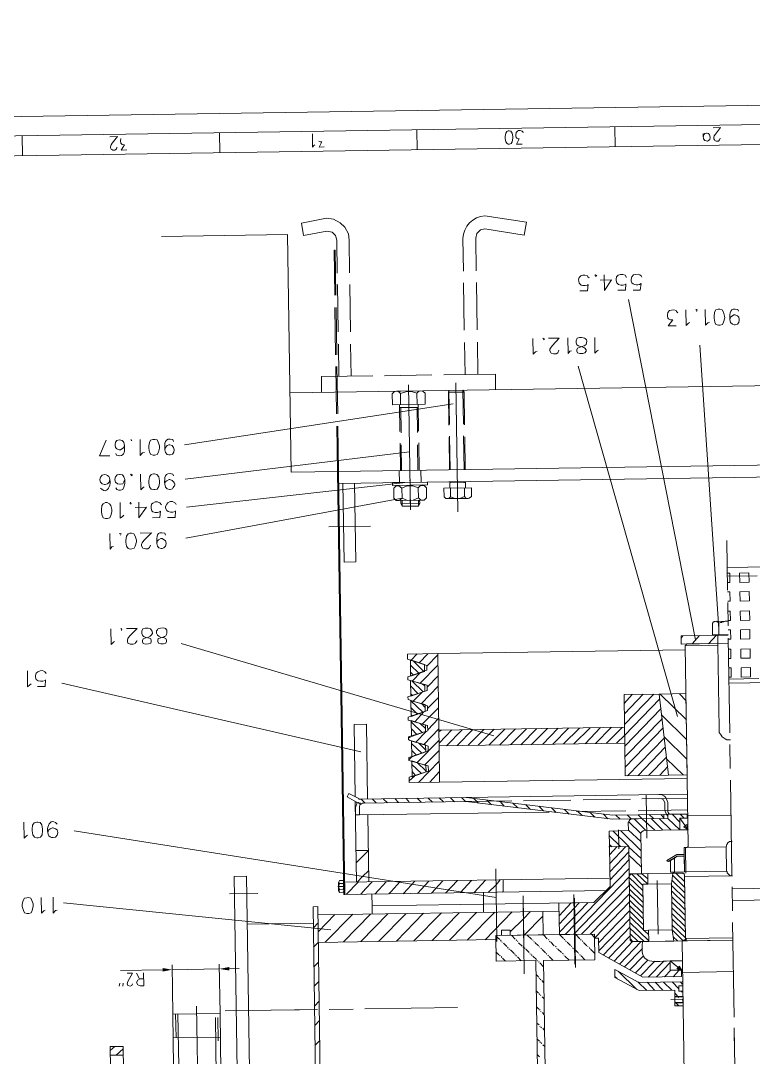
# Model space of a CAD drawing. Header units: millimetres. Extents: x -48 to 5523, y -114 to 5147.
# Drawn here: x -45.229 to -44.183, y -112.388 to -110.909 of the extents above; entities that cross this region are included whole.
import ezdxf

# ---------------------------------------------------------------- set-up
doc = ezdxf.new("R2010")
doc.units = ezdxf.units.MM
doc.layers.add('PDF_Geometry', color=7, linetype='Continuous')
doc.layers.add('PDF_Solid Fills', color=7, linetype='Continuous')

msp = doc.modelspace()

# ---------------------------------------------------------------- linework, layer by layer
at = {"layer": 'PDF_Geometry', "lineweight": 13}
for points in [[(-47.5984, -114.4313), (-47.6491, -111.0825), (-36.2071, -110.9093), (-36.1564, -114.258)], [(-47.5713, -114.4034), (-47.6212, -111.1096), (-36.2909, -110.938), (-36.241, -114.2318)], [(-47.5434, -114.3747), (-47.5925, -111.1375), (-36.3188, -110.9668), (-36.2697, -114.2039)], [(-44.5312, -111.0853), (-44.5288, -111.0845), (-44.5271, -111.0819), (-44.5264, -111.0769), (-44.5264, -111.0744), (-44.5273, -111.0694), (-44.529, -111.067), (-44.5315, -111.0662), (-44.5332, -111.0662), (-44.5348, -111.0671), (-44.5365, -111.0696), (-44.5372, -111.0746), (-44.5372, -111.0771), (-44.5363, -111.0821), (-44.5346, -111.0845), (-44.5329, -111.0854)], [(-44.2306, -111.3433), (-44.2273, -111.3424), (-44.2257, -111.3391), (-44.2241, -111.3332), (-44.2242, -111.3307), (-44.2259, -111.3249), (-44.2276, -111.3216), (-44.231, -111.3208), (-44.2335, -111.3208), (-44.2368, -111.3217), (-44.2384, -111.3251), (-44.2392, -111.3309), (-44.2391, -111.3334), (-44.2382, -111.3393), (-44.2365, -111.3426), (-44.2331, -111.3433)], [(-44.2166, -111.3356), (-44.2158, -111.3323), (-44.2108, -111.3288), (-44.2092, -111.3288), (-44.2058, -111.3304), (-44.2041, -111.3321), (-44.2032, -111.3354), (-44.2032, -111.3362), (-44.204, -111.3396), (-44.2056, -111.3421), (-44.209, -111.343), (-44.2106, -111.343), (-44.2131, -111.3422), (-44.2157, -111.3397)], [(-45.0371, -111.5289), (-45.0338, -111.528), (-45.0321, -111.5246), (-45.0306, -111.5188), (-45.0306, -111.5154), (-45.0324, -111.5105), (-45.0341, -111.5072), (-45.0374, -111.5064), (-45.0399, -111.5064), (-45.0432, -111.5073), (-45.0449, -111.5107), (-45.0456, -111.5157), (-45.0456, -111.519), (-45.0446, -111.5248), (-45.0429, -111.5281), (-45.0396, -111.5289)], [(-45.0372, -111.5781), (-45.0338, -111.5772), (-45.0314, -111.5738), (-45.0306, -111.5688), (-45.0307, -111.5655), (-45.0316, -111.5596), (-45.0342, -111.5563), (-45.0375, -111.5556), (-45.0392, -111.5556), (-45.0425, -111.5565), (-45.0449, -111.5598), (-45.0457, -111.5657), (-45.0456, -111.569), (-45.0447, -111.574), (-45.0422, -111.5773), (-45.0388, -111.5781)], [(-44.6481, -111.5713), (-44.6481, -111.5672), (-44.6981, -111.5679), (-44.6981, -111.5721)], [(-45.1049, -111.6191), (-45.1016, -111.6182), (-45.1, -111.6148), (-45.0984, -111.6098), (-45.0984, -111.6065), (-45.1002, -111.6007), (-45.1019, -111.5982), (-45.1052, -111.5966), (-45.1077, -111.5966), (-45.111, -111.5983), (-45.1127, -111.6009), (-45.1134, -111.6067), (-45.1134, -111.61), (-45.1125, -111.615), (-45.1107, -111.6183), (-45.1074, -111.6191)], [(-45.0701, -111.6627), (-45.0667, -111.6618), (-45.0651, -111.6585), (-45.0635, -111.6526), (-45.0636, -111.6501), (-45.0653, -111.6443), (-45.0671, -111.641), (-45.0704, -111.6402), (-45.0729, -111.6403), (-45.0754, -111.6411), (-45.0778, -111.6445), (-45.0786, -111.6504), (-45.0785, -111.6529), (-45.0776, -111.6587), (-45.0751, -111.662), (-45.0726, -111.6628)], [(-45.0343, -111.6547), (-45.0336, -111.6513), (-45.0319, -111.6496), (-45.0286, -111.6479), (-45.0269, -111.6479), (-45.0219, -111.6512), (-45.021, -111.6545), (-45.021, -111.6553), (-45.0218, -111.6587), (-45.0242, -111.6612), (-45.0267, -111.6621), (-45.0284, -111.6621), (-45.0317, -111.6613), (-45.0334, -111.6588)], [(-44.1892, -111.7102), (-44.1894, -111.6969), (-44.2028, -111.6971), (-44.2026, -111.7104)], [(-44.1888, -111.7369), (-44.189, -111.7236), (-44.2024, -111.7238), (-44.2022, -111.7371)], [(-44.1884, -111.7644), (-44.1886, -111.7511), (-44.2019, -111.7513), (-44.2017, -111.7646)], [(-45.0463, -111.7982), (-45.043, -111.7973), (-45.0422, -111.7948), (-45.0422, -111.7932), (-45.0431, -111.7907), (-45.0448, -111.7899), (-45.0498, -111.7891), (-45.0532, -111.7875), (-45.0549, -111.7858), (-45.0557, -111.7834), (-45.0558, -111.78), (-45.0542, -111.7767), (-45.0508, -111.7758), (-45.0467, -111.7757), (-45.0433, -111.7765), (-45.0425, -111.7782), (-45.0408, -111.7798), (-45.0407, -111.7831), (-45.0424, -111.7857), (-45.044, -111.7873), (-45.0473, -111.7891), (-45.0515, -111.79), (-45.0539, -111.7908), (-45.0547, -111.7933), (-45.0547, -111.795), (-45.0538, -111.7975), (-45.0505, -111.7983)], [(-44.188, -111.791), (-44.1882, -111.7777), (-44.2015, -111.7779), (-44.2013, -111.7913)], [(-44.1876, -111.8185), (-44.1878, -111.8052), (-44.2011, -111.8054), (-44.2009, -111.8187)], [(-44.6524, -111.8373), (-44.6723, -111.8442), (-44.6726, -111.8209), (-44.6525, -111.8273)], [(-44.1872, -111.8452), (-44.1874, -111.8319), (-44.2007, -111.8321), (-44.2005, -111.8454)], [(-44.6519, -111.8656), (-44.6718, -111.8726), (-44.6722, -111.8501), (-44.6521, -111.8564)], [(-44.2776, -111.9849), (-44.3042, -111.9853), (-44.3177, -111.8697), (-44.2793, -111.8691)], [(-44.6515, -111.8947), (-44.6714, -111.9017), (-44.6717, -111.8792), (-44.6516, -111.8847)], [(-44.6511, -111.9231), (-44.671, -111.93), (-44.6713, -111.9075), (-44.6512, -111.9139)], [(-44.6506, -111.9522), (-44.6705, -111.9592), (-44.6709, -111.9367), (-44.6508, -111.9422)], [(-44.6502, -111.9806), (-44.6701, -111.9875), (-44.6704, -111.965), (-44.6503, -111.9714)], [(-45.2038, -112.0748), (-45.2005, -112.0739), (-45.1981, -112.0705), (-45.1973, -112.0647), (-45.1974, -112.0622), (-45.1983, -112.0564), (-45.2008, -112.0531), (-45.2042, -112.0523), (-45.2058, -112.0523), (-45.2092, -112.0532), (-45.2116, -112.0566), (-45.2124, -112.0624), (-45.2123, -112.0649), (-45.2114, -112.0707), (-45.2088, -112.074), (-45.2055, -112.0748)], [(-44.361, -112.087), (-44.3885, -112.0875), (-44.3889, -112.065), (-44.3614, -112.0645), (-44.3616, -112.0529), (-44.3607, -112.052), (-44.3608, -112.0512), (-44.3599, -112.0503), (-44.36, -112.0495), (-44.3591, -112.0487), (-44.3583, -112.0487), (-44.3575, -112.0478), (-44.305, -112.047), (-44.3051, -112.0412), (-44.2776, -112.0408), (-44.2775, -112.0466), (-44.2883, -112.0468), (-44.2881, -112.0634), (-44.3397, -112.0642), (-44.3405, -112.0651), (-44.3414, -112.0651), (-44.3438, -112.0676), (-44.343, -112.1259), (-44.3605, -112.1262)], [(-44.2813, -112.1233), (-44.2955, -112.1235), (-44.2958, -112.1036), (-44.2917, -112.101), (-44.2817, -112.1008), (-44.2817, -112.0983), (-44.2925, -112.0985), (-44.3066, -112.107), (-44.3049, -112.1087), (-44.2917, -112.101), (-44.2817, -112.1008)], [(-44.3338, -112.1258), (-44.3336, -112.1408), (-44.3411, -112.1409), (-44.3401, -112.2067), (-44.3326, -112.2066), (-44.3323, -112.2225), (-44.3557, -112.2228), (-44.3574, -112.2212), (-44.3582, -112.2212), (-44.3582, -112.2195), (-44.3591, -112.2187), (-44.3604, -112.1295), (-44.3596, -112.1287), (-44.3596, -112.1279), (-44.3588, -112.127), (-44.3579, -112.127), (-44.358, -112.1262)], [(-44.2812, -112.1292), (-44.2813, -112.1275), (-44.2821, -112.1267), (-44.2821, -112.1258), (-44.283, -112.1259), (-44.2838, -112.125), (-44.298, -112.1253), (-44.3002, -112.1403), (-44.2992, -112.2061), (-44.2965, -112.2219), (-44.284, -112.2217), (-44.2965, -112.2219), (-44.2832, -112.2217), (-44.2823, -112.2209), (-44.2815, -112.2208), (-44.2799, -112.2192)], [(-44.7687, -112.1357), (-44.7737, -112.1358), (-44.7745, -112.1375), (-44.7745, -112.1391), (-44.7736, -112.14), (-44.7686, -112.1399), (-44.7678, -112.139), (-44.7678, -112.1374)], [(-44.7734, -112.1525), (-44.7743, -112.1516), (-44.7743, -112.15), (-44.7735, -112.1483), (-44.7685, -112.1482), (-44.7676, -112.1499), (-44.7676, -112.1515), (-44.7684, -112.1524)], [(-45.2172, -112.1825), (-45.2139, -112.1816), (-45.2123, -112.1783), (-45.2107, -112.1724), (-45.2107, -112.1691), (-45.2125, -112.1641), (-45.2142, -112.1608), (-45.2175, -112.16), (-45.22, -112.1601), (-45.2234, -112.1609), (-45.225, -112.1643), (-45.2266, -112.1693), (-45.2265, -112.1727), (-45.2248, -112.1785), (-45.223, -112.1818), (-45.2197, -112.1826)], [(-44.5197, -113.3304), (-44.5205, -113.2796), (-44.478, -113.2789), (-44.4936, -112.2499), (-44.5503, -112.2508), (-44.5508, -112.2141), (-44.41, -112.212), (-44.4094, -112.2486), (-44.4828, -112.2497), (-44.4709, -113.0313), (-44.3976, -113.0302), (-44.3972, -113.0577), (-44.4588, -113.0586), (-44.4587, -113.0703), (-44.4703, -113.0705), (-44.4667, -113.3129), (-44.4683, -113.313), (-44.4681, -113.3296), (-44.4739, -113.3297), (-44.474, -113.3222), (-44.4857, -113.3224), (-44.4856, -113.3299)]]:
    msp.add_lwpolyline(points, close=True, dxfattribs=at)
for points in [[(-44.3803, -111.0889), (-44.3808, -111.0606)], [(-44.2305, -111.0766), (-44.2305, -111.0774), (-44.2313, -111.0791), (-44.2329, -111.0808), (-44.2363, -111.0809), (-44.238, -111.0801), (-44.2388, -111.0792), (-44.2397, -111.0776), (-44.2397, -111.0759), (-44.2389, -111.0734), (-44.2373, -111.0709), (-44.2299, -111.0616), (-44.2407, -111.0618)], [(-45.2261, -111.1017), (-45.2265, -111.0734)], [(-45.0912, -111.0896), (-45.0912, -111.0905), (-45.092, -111.0922), (-45.0929, -111.093), (-45.0945, -111.0939), (-45.097, -111.0939), (-45.0987, -111.0931), (-45.0995, -111.0923), (-45.1004, -111.0906), (-45.1004, -111.089), (-45.0996, -111.0864), (-45.098, -111.0839), (-45.0906, -111.0746), (-45.1015, -111.0748)], [(-44.9444, -111.0974), (-44.9449, -111.0691)], [(-44.8088, -111.0862), (-44.8104, -111.0871), (-44.812, -111.0896), (-44.8123, -111.0704)], [(-44.6628, -111.0932), (-44.6632, -111.0648)], [(-44.5129, -111.0851), (-44.5212, -111.0852), (-44.5172, -111.0776), (-44.5189, -111.0776), (-44.5205, -111.0768), (-44.5214, -111.076), (-44.5222, -111.0735), (-44.5223, -111.0719), (-44.5215, -111.0685), (-44.5199, -111.0668), (-44.5182, -111.066), (-44.5157, -111.0659), (-44.5132, -111.0667), (-44.5123, -111.0675), (-44.5115, -111.0692)], [(-44.2547, -111.0753), (-44.2539, -111.072), (-44.2523, -111.0703), (-44.2498, -111.0694), (-44.2489, -111.0694), (-44.2473, -111.0702), (-44.2456, -111.0718), (-44.2447, -111.0752), (-44.2447, -111.076), (-44.2455, -111.0785), (-44.2471, -111.0802), (-44.2488, -111.0811)], [(-45.077, -111.0936), (-45.0853, -111.0937), (-45.0805, -111.0861)], [(-44.7954, -111.0893), (-44.8029, -111.0894), (-44.7988, -111.0819), (-44.8013, -111.0819), (-44.803, -111.0811)], [(-44.3934, -112.15), (-44.7659, -112.1557), (-44.775, -111.5524), (-42.4178, -111.5167), (-42.4229, -111.1776), (-42.1646, -111.1737)], [(-44.7768, -111.2691), (-44.7775, -111.2224), (-44.7793, -111.2158), (-44.7844, -111.2108), (-44.7919, -111.2093), (-44.8251, -111.2156), (-44.8279, -111.1982), (-44.7922, -111.191), (-44.7821, -111.1925), (-44.7729, -111.1973), (-44.7661, -111.2039), (-44.761, -111.213), (-44.76, -111.2221), (-44.7593, -111.2688)], [(-44.5785, -111.2661), (-44.5792, -111.2194), (-44.5776, -111.2127), (-44.5727, -111.2076), (-44.5661, -111.2059), (-44.5101, -111.215), (-44.5071, -111.1966), (-44.5664, -111.1875)], [(-44.776, -111.4874), (-44.775, -111.5524), (-44.8425, -111.5534), (-44.8477, -111.2143), (-45.0276, -111.217)], [(-44.5968, -111.2663), (-44.5975, -111.2197)], [(-44.7805, -111.3008), (-44.7815, -111.2366), (-44.7798, -111.2366), (-44.7788, -111.3008)], [(-44.3575, -111.2777), (-44.3567, -111.2744), (-44.3542, -111.2718), (-44.3509, -111.271), (-44.3476, -111.2709), (-44.3451, -111.2717), (-44.3434, -111.2733), (-44.3425, -111.275)], [(-44.7755, -111.3532), (-44.7766, -111.2857)], [(-44.758, -111.353), (-44.7591, -111.2855)], [(-44.5956, -111.3505), (-44.5966, -111.283)], [(-44.5772, -111.3502), (-44.5783, -111.2827)], [(-44.4306, -111.2947), (-44.4197, -111.2945), (-44.419, -111.2853), (-44.4199, -111.2862), (-44.4232, -111.2871), (-44.4265, -111.2871), (-44.429, -111.2863), (-44.4316, -111.2838), (-44.4324, -111.2805), (-44.4325, -111.2789), (-44.4317, -111.2755), (-44.4292, -111.273), (-44.4267, -111.2721), (-44.4234, -111.2721), (-44.4201, -111.2728), (-44.4192, -111.2745), (-44.4175, -111.2761)], [(-44.4084, -111.2743), (-44.4067, -111.2726), (-44.4084, -111.2718), (-44.4092, -111.2727)], [(-44.3959, -111.2716), (-44.3956, -111.2941), (-44.3858, -111.279), (-44.4016, -111.2792)], [(-44.3764, -111.2938), (-44.3656, -111.2937), (-44.3649, -111.2845), (-44.3657, -111.2853), (-44.369, -111.2862), (-44.3723, -111.2863), (-44.3757, -111.2855), (-44.3782, -111.283), (-44.3791, -111.2797), (-44.3791, -111.2781), (-44.3784, -111.2747), (-44.3759, -111.2722), (-44.3726, -111.2713), (-44.3692, -111.2712), (-44.3659, -111.272), (-44.3642, -111.2753)], [(-44.3547, -111.2935), (-44.3447, -111.2934), (-44.3432, -111.2842)], [(-44.2655, -111.7922), (-44.3612, -111.3069)], [(-44.7792, -111.3858), (-44.7802, -111.3183)], [(-44.7776, -111.3858), (-44.7786, -111.3183)], [(-44.2931, -111.3443), (-44.3048, -111.3444), (-44.2982, -111.336), (-44.3016, -111.336), (-44.3041, -111.3344), (-44.305, -111.3336), (-44.3058, -111.3303), (-44.3059, -111.3286), (-44.3051, -111.3253), (-44.3026, -111.3227), (-44.3001, -111.3219), (-44.2968, -111.3218), (-44.2935, -111.3226), (-44.2926, -111.3242), (-44.2909, -111.3259)], [(-44.274, -111.3398), (-44.2757, -111.3407), (-44.279, -111.344), (-44.2793, -111.3215)], [(-44.2643, -111.3238), (-44.2635, -111.3221), (-44.2643, -111.3213), (-44.2651, -111.3222)], [(-44.2457, -111.3394), (-44.2482, -111.3402), (-44.2515, -111.3436), (-44.2518, -111.3211)], [(-44.2051, -111.3213), (-44.2043, -111.3237)], [(-44.7746, -111.4166), (-44.7753, -111.3707)], [(-44.7571, -111.4163), (-44.7578, -111.3705)], [(-44.5946, -111.4138), (-44.5953, -111.368)], [(-44.5763, -111.4136), (-44.577, -111.3677)], [(-44.4918, -111.3806), (-44.4942, -111.3815), (-44.4975, -111.3849), (-44.4979, -111.3624)], [(-44.4828, -111.3646), (-44.4812, -111.3629), (-44.4829, -111.3621), (-44.4837, -111.363)], [(-44.4717, -111.3836), (-44.4734, -111.3803), (-44.4735, -111.3778), (-44.4727, -111.3761), (-44.4702, -111.3728), (-44.4604, -111.3618), (-44.4754, -111.362)], [(-44.4426, -111.3799), (-44.4451, -111.3807), (-44.4475, -111.3841), (-44.4479, -111.3616)], [(-44.4219, -111.3712), (-44.4244, -111.3729), (-44.4277, -111.3738), (-44.4318, -111.3755), (-44.4343, -111.3764), (-44.4351, -111.3789), (-44.4351, -111.3806), (-44.4342, -111.3831), (-44.4309, -111.3838), (-44.4267, -111.3838), (-44.4234, -111.3829), (-44.4218, -111.3804), (-44.4218, -111.3787), (-44.4235, -111.3762), (-44.4252, -111.3754), (-44.4327, -111.373), (-44.4352, -111.3714), (-44.4361, -111.3689), (-44.4362, -111.3656), (-44.4345, -111.3622), (-44.4312, -111.3613)], [(-44.4043, -111.3793), (-44.4059, -111.3801), (-44.4092, -111.3835), (-44.4095, -111.361)], [(-44.2324, -111.7767), (-44.2594, -111.3721)], [(-42.4195, -111.4034), (-44.0552, -111.4282), (-44.8442, -111.4401)], [(-44.7779, -111.4699), (-44.779, -111.4025)], [(-44.7763, -111.4699), (-44.7773, -111.4024)], [(-44.4331, -111.4022), (-44.2913, -111.9018)], [(-44.7992, -111.4394), (-44.7996, -111.4169), (-44.7263, -111.4158)], [(-44.7096, -111.4156), (-44.6421, -111.4145)], [(-44.6246, -111.4143), (-44.5513, -111.4132), (-44.5509, -111.4357)], [(-44.6725, -111.6067), (-44.6752, -111.4284)], [(-44.605, -111.6098), (-44.6078, -111.4257)], [(-44.6867, -111.4411), (-44.6892, -111.4386), (-44.6926, -111.4378), (-44.6959, -111.4387), (-44.6984, -111.4412), (-44.6981, -111.4571), (-44.6515, -111.4564), (-44.6517, -111.4405), (-44.6542, -111.4381), (-44.6576, -111.4373), (-44.6609, -111.4382), (-44.6634, -111.4407)], [(-44.6926, -111.4378), (-44.6576, -111.4373)], [(-44.6631, -111.4565), (-44.6634, -111.4407), (-44.6709, -111.4383), (-44.6792, -111.4384), (-44.6867, -111.4411), (-44.6865, -111.4569)], [(-44.6177, -111.4859), (-44.6184, -111.4392), (-44.5959, -111.4389), (-44.5976, -111.4364), (-44.5969, -111.4847)], [(-44.6184, -111.4392), (-44.6176, -111.4367), (-44.6169, -111.485)], [(-44.5976, -111.4364), (-44.6176, -111.4367)], [(-44.5952, -111.4855), (-44.5959, -111.4389)], [(-44.9948, -111.5141), (-44.6115, -111.4558)], [(-44.6881, -111.4569), (-44.6875, -111.4952)], [(-44.6614, -111.4607), (-44.6881, -111.4611)], [(-44.6859, -111.4969), (-44.6864, -111.4611)], [(-44.6625, -111.4965), (-44.6631, -111.4607)], [(-44.6609, -111.4948), (-44.6615, -111.4565)], [(-44.7659, -112.1557), (-44.7676, -112.1557), (-44.7767, -111.5524), (-44.7777, -111.4874)], [(-45.1012, -111.5298), (-45.1162, -111.5301), (-45.1066, -111.5074)], [(-45.0882, -111.5071), (-45.0916, -111.508), (-45.0932, -111.5106), (-45.094, -111.5139), (-45.094, -111.5147), (-45.0931, -111.5181), (-45.0914, -111.5197), (-45.088, -111.5213), (-45.0864, -111.5213), (-45.0814, -111.5179), (-45.0806, -111.5145)], [(-45.0707, -111.5086), (-45.0699, -111.5077), (-45.0708, -111.5069), (-45.0716, -111.5077)], [(-45.0521, -111.5249), (-45.0546, -111.5258), (-45.0579, -111.5292), (-45.0583, -111.5067)], [(-45.0116, -111.5068), (-45.0107, -111.5093)], [(-44.6174, -111.5034), (-44.6167, -111.55)], [(-44.6166, -111.5017), (-44.6159, -111.55)], [(-44.5966, -111.5014), (-44.5959, -111.5497)], [(-44.5942, -111.5497), (-44.5949, -111.503)], [(-45.0121, -111.5277), (-45.0154, -111.5285), (-45.0171, -111.5286), (-45.0196, -111.5278), (-45.0221, -111.5253), (-45.023, -111.5212), (-45.0222, -111.5178), (-45.0198, -111.5153), (-45.0173, -111.5144), (-45.0156, -111.5144), (-45.0123, -111.5152)], [(-44.6873, -111.5119), (-44.6867, -111.5511)], [(-44.685, -111.551), (-44.6856, -111.5144)], [(-44.6617, -111.5507), (-44.6623, -111.514)], [(-44.66, -111.5507), (-44.6606, -111.5115)], [(-45.093, -111.5264), (-45.0921, -111.5289)], [(-44.9941, -111.5632), (-44.6738, -111.5242)], [(-44.7748, -111.5691), (-42.485, -111.5344)], [(-44.6881, -111.5678), (-44.6884, -111.5511)], [(-44.6573, -111.5673), (-44.6575, -111.5506)], [(-45.1092, -111.5566), (-45.1125, -111.5575), (-45.1149, -111.5601), (-45.1157, -111.5634), (-45.1157, -111.5642), (-45.1148, -111.5676), (-45.1123, -111.57), (-45.109, -111.5708), (-45.1081, -111.5708), (-45.1048, -111.5699), (-45.1023, -111.5674), (-45.1016, -111.564)], [(-45.093, -111.5756), (-45.0913, -111.578), (-45.0888, -111.5788), (-45.0863, -111.5788), (-45.083, -111.5779), (-45.0814, -111.5746), (-45.0798, -111.5695), (-45.0799, -111.5637), (-45.0816, -111.5596), (-45.0833, -111.5571), (-45.0867, -111.5563), (-45.0875, -111.5563), (-45.0908, -111.5572), (-45.0933, -111.5597), (-45.0941, -111.5631), (-45.0941, -111.5639), (-45.0932, -111.5672), (-45.0906, -111.5697), (-45.0873, -111.5705), (-45.0865, -111.5705), (-45.0831, -111.5696), (-45.0815, -111.5671), (-45.0799, -111.5637)], [(-45.0708, -111.5586), (-45.0692, -111.5569), (-45.0708, -111.5561), (-45.0717, -111.5569)], [(-45.0522, -111.5741), (-45.0539, -111.575), (-45.0572, -111.5784), (-45.0575, -111.5559)], [(-45.0122, -111.5768), (-45.0155, -111.5777), (-45.0163, -111.5777), (-45.0197, -111.577), (-45.0222, -111.5745), (-45.0231, -111.5703), (-45.0223, -111.567), (-45.0199, -111.5653), (-45.0166, -111.5636), (-45.0157, -111.5636), (-45.0124, -111.5652)], [(-45.0117, -111.556), (-45.0108, -111.5585)], [(-44.6732, -111.5642), (-44.6731, -111.5675)], [(-44.6165, -111.5667), (-44.6163, -111.5758)], [(-44.6156, -111.5667), (-44.6156, -111.5683)], [(-44.5956, -111.5664), (-44.5956, -111.568)], [(-44.5938, -111.5755), (-44.594, -111.5663)], [(-44.9928, -111.6474), (-44.6844, -111.5902), (-44.6847, -111.576), (-44.6889, -111.5728), (-44.693, -111.5728), (-44.6963, -111.5762), (-44.6961, -111.5904), (-44.6927, -111.5937), (-44.6886, -111.5936), (-44.6844, -111.5902), (-44.6769, -111.5934), (-44.6686, -111.5933), (-44.6611, -111.5899)], [(-44.9918, -111.6032), (-44.6831, -111.5685)], [(-44.7689, -111.569), (-44.7672, -111.6815), (-44.7506, -111.6812), (-44.7523, -111.5687)], [(-44.6906, -111.572), (-44.6556, -111.5714)], [(-44.6613, -111.5757), (-44.658, -111.5723), (-44.653, -111.5722), (-44.6497, -111.5755), (-44.6494, -111.5897), (-44.6527, -111.5931), (-44.6577, -111.5931), (-44.6611, -111.5899), (-44.6613, -111.5757), (-44.6689, -111.5725), (-44.6772, -111.5726), (-44.6847, -111.576)], [(-44.6731, -111.5717), (-44.673, -111.575), (-44.6731, -111.5684)], [(-44.6731, -111.5692), (-44.6731, -111.57)], [(-44.673, -111.5775), (-44.673, -111.5767)], [(-44.6728, -111.5867), (-44.6729, -111.5792)], [(-44.5955, -111.5755), (-44.5953, -111.588), (-44.5928, -111.5905), (-44.5886, -111.5904), (-44.5853, -111.5879), (-44.5855, -111.5754), (-44.6247, -111.576), (-44.6245, -111.5885), (-44.6219, -111.5909), (-44.6178, -111.5909), (-44.6153, -111.5883), (-44.6155, -111.5758)], [(-44.6164, -111.5683), (-44.5939, -111.568)], [(-45.0816, -111.6146), (-45.0833, -111.6163), (-45.0866, -111.6188), (-45.0869, -111.5963)], [(-45.0719, -111.5986), (-45.071, -111.5977), (-45.0719, -111.5961), (-45.0727, -111.5978)], [(-45.0602, -111.5959), (-45.0599, -111.6184), (-45.0493, -111.6032), (-45.0651, -111.6035)], [(-45.0407, -111.6181), (-45.0299, -111.6179), (-45.0292, -111.6088), (-45.03, -111.6096), (-45.0333, -111.6105), (-45.0367, -111.6105), (-45.04, -111.6098), (-45.0417, -111.6081), (-45.0426, -111.6048), (-45.0426, -111.6023), (-45.0419, -111.599), (-45.0402, -111.5973), (-45.0369, -111.5955), (-45.0336, -111.5955), (-45.0302, -111.5971), (-45.0277, -111.5996)], [(-45.0191, -111.6178), (-45.0082, -111.6176), (-45.0075, -111.6084), (-45.0084, -111.6093), (-45.0117, -111.6102), (-45.015, -111.6102), (-45.0184, -111.6094), (-45.02, -111.6078), (-45.0218, -111.6045), (-45.0218, -111.602), (-45.0202, -111.5986), (-45.0185, -111.5969), (-45.0152, -111.5952), (-45.0119, -111.5952), (-45.0085, -111.5968), (-45.0077, -111.5976), (-45.0068, -111.5993)], [(-44.6902, -111.5936), (-44.6552, -111.5931)], [(-44.6861, -111.5936), (-44.686, -111.5977)], [(-44.6844, -111.5935), (-44.6843, -111.6019), (-44.686, -111.5977), (-44.6593, -111.5973)], [(-44.6843, -111.6019), (-44.6609, -111.6015), (-44.6593, -111.5973), (-44.6594, -111.5932)], [(-44.6728, -111.5892), (-44.6728, -111.5875)], [(-44.6727, -111.5975), (-44.6728, -111.5909)], [(-44.6609, -111.6015), (-44.6611, -111.5932)], [(-44.5903, -111.5905), (-44.6203, -111.5909)], [(-44.6153, -111.5883), (-44.6086, -111.5907), (-44.6019, -111.5906), (-44.5953, -111.588)], [(-45.096, -111.659), (-45.0984, -111.6598), (-45.1009, -111.6632), (-45.1012, -111.6407)], [(-45.0862, -111.643), (-45.0854, -111.6413), (-45.0862, -111.6405), (-45.0879, -111.6413)], [(-45.0542, -111.6617), (-45.056, -111.6583), (-45.056, -111.6558), (-45.0552, -111.6542), (-45.0527, -111.6508), (-45.0421, -111.6398), (-45.0579, -111.64)], [(-45.0229, -111.6403), (-45.022, -111.6428)], [(-44.7888, -111.631), (-44.7297, -111.6301)], [(-44.2199, -111.7215), (-44.221, -111.6507)], [(-44.2179, -111.854), (-44.0712, -111.8518), (-44.0737, -111.6868), (-44.2204, -111.689)], [(-44.2201, -111.7107), (-44.2167, -111.7106), (-44.2169, -111.6973), (-44.2203, -111.6974)], [(-44.2202, -111.7015), (-44.1777, -111.7009)], [(-44.2197, -111.7374), (-44.2163, -111.7373), (-44.2165, -111.724), (-44.2199, -111.724)], [(-44.2191, -111.7724), (-44.2196, -111.739)], [(-44.2192, -111.7649), (-44.2159, -111.7648), (-44.2161, -111.7515), (-44.2194, -111.7515)], [(-44.2189, -111.7848), (-44.2414, -111.7852), (-44.2417, -111.7685), (-44.2401, -111.7668), (-44.2392, -111.7668), (-44.2384, -111.766), (-44.2359, -111.7659), (-44.2351, -111.7668), (-44.2342, -111.7667), (-44.2325, -111.7684), (-44.23, -111.7675), (-44.2284, -111.7675), (-44.2276, -111.7666), (-44.2251, -111.7666), (-44.2234, -111.7657), (-44.2192, -111.7657), (-44.2376, -111.766)], [(-44.2325, -111.7684), (-44.2323, -111.7851)], [(-45.0947, -111.7948), (-45.0964, -111.7956), (-45.0997, -111.799), (-45.1, -111.7765)], [(-45.085, -111.7788), (-45.0842, -111.7771), (-45.085, -111.7763), (-45.0858, -111.7771)], [(-45.0631, -111.7935), (-45.0631, -111.7943), (-45.0647, -111.7968), (-45.0655, -111.7977), (-45.068, -111.7985), (-45.0722, -111.7986), (-45.0755, -111.797), (-45.0764, -111.7945), (-45.0764, -111.7928), (-45.0756, -111.7903), (-45.0732, -111.787), (-45.0625, -111.776), (-45.0775, -111.7762)], [(-45.0323, -111.7905), (-45.0331, -111.793), (-45.0331, -111.7947), (-45.0322, -111.7972), (-45.0288, -111.7979), (-45.0247, -111.7979), (-45.0214, -111.797), (-45.0206, -111.7945), (-45.0206, -111.7928), (-45.0215, -111.7903), (-45.024, -111.7895), (-45.0281, -111.7888), (-45.0315, -111.7872), (-45.0332, -111.7855), (-45.0349, -111.783), (-45.0349, -111.7797), (-45.0333, -111.778), (-45.0325, -111.7763), (-45.0292, -111.7755)], [(-44.2339, -111.7859), (-44.2338, -111.7976), (-44.2862, -111.7984), (-44.2864, -111.7867), (-44.2189, -111.7857), (-44.2398, -111.786), (-44.2398, -111.7852)], [(-44.2864, -111.79), (-44.2839, -111.7867)], [(-44.2598, -111.7863), (-44.2704, -111.7981)], [(-44.2471, -111.7978), (-44.2356, -111.7859)], [(-44.2188, -111.7915), (-44.2155, -111.7915), (-44.2157, -111.7781), (-44.219, -111.7782)], [(-44.9997, -111.7975), (-44.5535, -111.9291)], [(-44.2804, -111.8008), (-44.2761, -112.0857), (-44.276, -112.0874), (-44.2769, -112.0874), (-44.2777, -112.0883), (-44.2819, -112.0883)], [(-44.2337, -111.8001), (-44.2804, -111.8008), (-44.2779, -111.7982), (-44.2338, -111.7976), (-44.2319, -111.9192)], [(-44.2188, -111.7973), (-44.2338, -111.7976)], [(-44.2168, -111.9248), (-44.2189, -111.7898)], [(-44.6742, -111.9926), (-44.6742, -111.9884), (-44.6469, -111.9797), (-44.647, -111.9722), (-44.6746, -111.9643), (-44.6747, -111.9601), (-44.6473, -111.9505), (-44.6474, -111.9439), (-44.6751, -111.9351), (-44.6751, -111.9309), (-44.6477, -111.9222), (-44.6479, -111.9147), (-44.6755, -111.9068), (-44.6755, -111.9026), (-44.6482, -111.893), (-44.6483, -111.8864), (-44.6759, -111.8776), (-44.676, -111.8734), (-44.6486, -111.8647), (-44.6487, -111.8572), (-44.6764, -111.8493), (-44.6764, -111.8451), (-44.6491, -111.8355), (-44.6492, -111.8289), (-44.6768, -111.8201), (-44.6769, -111.8126), (-44.6336, -111.812), (-44.6319, -111.9211), (-44.367, -111.9171), (-44.3677, -111.8704), (-44.3177, -111.8697)], [(-44.6768, -111.8201), (-44.6769, -111.8126)], [(-44.6627, -111.8124), (-44.6718, -111.8217)], [(-44.6477, -111.8122), (-44.6601, -111.8249)], [(-44.6336, -111.8136), (-44.6491, -111.8297)], [(-44.6336, -111.812), (-44.2803, -111.8066)], [(-44.2184, -111.819), (-44.2151, -111.819), (-44.2153, -111.8056), (-44.2186, -111.8057)], [(-44.6725, -111.8284), (-44.6607, -111.8399)], [(-44.6684, -111.8225), (-44.6532, -111.8373)], [(-44.6333, -111.8286), (-44.6588, -111.854)], [(-44.6534, -111.8273), (-44.6525, -111.8281)], [(-44.218, -111.8457), (-44.2147, -111.8456), (-44.2149, -111.8323), (-44.2182, -111.8323)], [(-45.2138, -111.8549), (-45.2155, -111.8566), (-45.2188, -111.8592), (-45.2191, -111.8367)], [(-45.2046, -111.859), (-45.1938, -111.8588), (-45.1931, -111.8496), (-45.1939, -111.8505), (-45.1972, -111.8513), (-45.2005, -111.8514), (-45.2039, -111.8506), (-45.2064, -111.849), (-45.2073, -111.8457), (-45.2073, -111.8432), (-45.2066, -111.8398), (-45.2041, -111.8381), (-45.2008, -111.8364), (-45.1974, -111.8363), (-45.1941, -111.838), (-45.1932, -111.8388), (-45.1924, -111.8404)], [(-44.6724, -111.8384), (-44.6681, -111.8425)], [(-44.6582, -111.839), (-44.6697, -111.8508)], [(-44.6524, -111.8373), (-44.6524, -111.8381)], [(-44.6331, -111.8436), (-44.6487, -111.8597)], [(-44.218, -111.8482), (-44.1755, -111.8475)], [(-44.7431, -111.952), (-45.1697, -111.8543)], [(-44.672, -111.8584), (-44.6619, -111.8691)], [(-44.6705, -111.8509), (-44.6544, -111.8665)], [(-44.6329, -111.8586), (-44.6567, -111.8832), (-44.6516, -111.8889)], [(-44.6554, -111.8556), (-44.6521, -111.8581)], [(-44.6719, -111.8692), (-44.6693, -111.8717)], [(-44.6561, -111.8673), (-44.6684, -111.88)], [(-44.6326, -111.8745), (-44.6482, -111.8905)], [(-44.3167, -111.8763), (-44.3668, -111.9288), (-44.3783, -111.9398)], [(-44.356, -111.8703), (-44.3675, -111.8829)], [(-44.3402, -111.87), (-44.3672, -111.8979)], [(-44.3252, -111.8698), (-44.367, -111.9129)], [(-44.316, -111.8697), (-44.2788, -111.9066)], [(-44.2885, -111.8692), (-44.2792, -111.8791)], [(-44.6717, -111.8792), (-44.6548, -111.8956)], [(-44.6716, -111.8892), (-44.6623, -111.8982)], [(-44.6324, -111.8895), (-44.6554, -111.9123)], [(-44.3149, -111.8905), (-44.3666, -111.9438)], [(-44.6714, -111.8992), (-44.6697, -111.9009)], [(-44.6532, -111.8948), (-44.6663, -111.9091)], [(-44.6322, -111.9045), (-44.6478, -111.9205)], [(-44.313, -111.9046), (-44.3663, -111.9588)], [(-44.3139, -111.8996), (-44.2783, -111.9349)], [(-44.7338, -112.0193), (-44.7354, -111.9127), (-44.7529, -111.913), (-44.7513, -112.0163)], [(-44.6713, -111.9092), (-44.6552, -111.9248)], [(-44.6711, -111.9192), (-44.6635, -111.9274)], [(-44.6587, -111.9115), (-44.6511, -111.9189)], [(-44.632, -111.9195), (-44.6533, -111.9414)], [(-44.6286, -111.9211), (-44.6319, -111.9236)], [(-44.6316, -111.9436), (-44.6319, -111.9211)], [(-44.6136, -111.9208), (-44.6316, -111.9395)], [(-44.5986, -111.9206), (-44.6208, -111.9435)], [(-44.5836, -111.9204), (-44.6058, -111.9432)], [(-44.5678, -111.9201), (-44.5908, -111.943)], [(-44.5528, -111.9199), (-44.5758, -111.9428)], [(-44.5378, -111.9197), (-44.5608, -111.9425)], [(-44.5228, -111.9195), (-44.5449, -111.9423)], [(-44.5069, -111.9192), (-44.5299, -111.9421)], [(-44.4919, -111.919), (-44.5149, -111.9419)], [(-44.4769, -111.9188), (-44.4999, -111.9416)], [(-44.4619, -111.9185), (-44.4841, -111.9414)], [(-44.4469, -111.9183), (-44.4691, -111.9412)], [(-44.4311, -111.9181), (-44.4541, -111.9409)], [(-44.4161, -111.9179), (-44.4391, -111.9407)], [(-44.4011, -111.9176), (-44.4233, -111.9405)], [(-44.3861, -111.9174), (-44.4083, -111.9402)], [(-44.3703, -111.9172), (-44.3933, -111.94)], [(-44.3666, -111.9396), (-44.367, -111.9171)], [(-44.3119, -111.9179), (-44.3661, -111.9738)], [(-44.6726, -111.9309), (-44.6751, -111.9326)], [(-44.6734, -111.9359), (-44.6751, -111.9343)], [(-44.671, -111.9292), (-44.671, -111.93)], [(-44.6502, -111.9231), (-44.665, -111.9383)], [(-44.6317, -111.9353), (-44.6629, -111.9674), (-44.6502, -111.9797)], [(-44.3101, -111.9321), (-44.3626, -111.9862)], [(-44.3101, -111.9312), (-44.2779, -111.9624)], [(-44.2158, -111.9348), (-44.2208, -111.9349), (-44.2234, -111.9333), (-44.225, -111.9325), (-44.2276, -111.9308)], [(-44.6709, -111.9367), (-44.6708, -111.9375)], [(-44.6708, -111.94), (-44.6564, -111.954)], [(-44.6707, -111.95), (-44.6639, -111.9566)], [(-44.6608, -111.9391), (-44.6507, -111.9497)], [(-44.6315, -111.9503), (-44.652, -111.9706)], [(-44.3042, -111.9853), (-44.3659, -111.9863), (-44.3666, -111.9396), (-44.6316, -111.9436), (-44.6308, -111.9953), (-44.2775, -111.9899)], [(-44.309, -111.9454), (-44.3476, -111.986)], [(-44.2161, -111.9757), (-44.2166, -111.9415)], [(-44.6697, -111.9584), (-44.6746, -111.9634)], [(-44.6313, -111.9653), (-44.6608, -111.9957)], [(-44.3071, -111.9595), (-44.3326, -111.9858)], [(-44.3071, -111.962), (-44.2834, -111.985)], [(-44.6704, -111.97), (-44.6568, -111.9832)], [(-44.6702, -111.98), (-44.6651, -111.9858)], [(-44.651, -111.9806), (-44.6502, -111.9806)], [(-44.631, -111.9803), (-44.645, -111.9955)], [(-44.3053, -111.9728), (-44.3167, -111.9855)], [(-44.6668, -111.9867), (-44.6742, -111.9934)], [(-44.6742, -111.9884), (-44.6741, -111.9959), (-44.6308, -111.9953)], [(-44.2137, -112.1281), (-44.2158, -111.9923)], [(-44.7446, -112.0195), (-44.7463, -112.0195), (-44.7463, -112.0187), (-44.7606, -112.0114), (-44.763, -112.0164), (-44.7496, -112.0237), (-44.7487, -112.0246), (-44.747, -112.0245), (-44.7462, -112.0254), (-44.7445, -112.0253)], [(-44.763, -112.0156), (-44.7622, -112.0164)], [(-44.7512, -112.0229), (-44.7495, -112.1379)], [(-44.5929, -112.023), (-44.7395, -112.0253), (-44.7412, -112.0253), (-44.742, -112.0261), (-44.7428, -112.0261), (-44.7445, -112.0278), (-44.7445, -112.0287), (-44.7453, -112.0295), (-44.7451, -112.042), (-44.7509, -112.0421), (-44.7511, -112.0313), (-44.7487, -112.0246)], [(-44.7446, -112.0203), (-44.7446, -112.0195), (-44.7438, -112.0195), (-44.593, -112.0172)], [(-44.7429, -112.0195), (-44.737, -112.0252)], [(-44.7271, -112.0192), (-44.7212, -112.025)], [(-44.7113, -112.019), (-44.7054, -112.0247)], [(-44.6946, -112.0187), (-44.6895, -112.0245)], [(-44.6788, -112.0185), (-44.6737, -112.0243)], [(-44.657, -112.024), (-44.663, -112.0183)], [(-44.6471, -112.018), (-44.6412, -112.0238)], [(-44.6254, -112.0235), (-44.6313, -112.0178)], [(-44.6155, -112.0175), (-44.6095, -112.0233)], [(-44.5937, -112.0231), (-44.5996, -112.0173)], [(-44.3155, -112.013), (-44.593, -112.0172), (-44.3842, -112.0424), (-44.3109, -112.0413), (-44.3108, -112.0471), (-44.3841, -112.0482), (-44.5929, -112.023), (-44.5279, -112.0221)], [(-44.5821, -112.0187), (-44.5753, -112.0253)], [(-44.557, -112.0275), (-44.5637, -112.0209)], [(-44.5445, -112.0231), (-44.5386, -112.0297)], [(-44.5112, -112.0218), (-44.4437, -112.0208)], [(-44.4262, -112.0205), (-44.3587, -112.0195)], [(-44.3421, -112.0192), (-44.2771, -112.0183)], [(-44.3354, -112.075), (-44.3363, -112.0133)], [(-44.3187, -112.0189), (-44.3146, -112.0188), (-44.3112, -112.0204), (-44.3095, -112.0246), (-44.3093, -112.0354), (-44.3076, -112.0404), (-44.305, -112.0437)], [(-44.318, -112.013), (-44.2772, -112.0124)], [(-44.3053, -112.0245), (-44.3051, -112.0379), (-44.3043, -112.0387), (-44.3043, -112.0395), (-44.3034, -112.0403), (-44.3026, -112.0403), (-44.3017, -112.0411), (-44.2984, -112.0411)], [(-44.4743, -112.0379), (-44.7451, -112.042)], [(-44.7437, -112.0253), (-44.7445, -112.0253), (-44.7445, -112.0262)], [(-44.5194, -112.0319), (-44.5262, -112.0254)], [(-44.5078, -112.0276), (-44.501, -112.0342)], [(-44.4827, -112.0364), (-44.4894, -112.0298)], [(-44.4711, -112.032), (-44.4643, -112.0386)], [(-44.4459, -112.0408), (-44.4527, -112.0343)], [(-44.436, -112.0373), (-44.3652, -112.0363)], [(-44.4343, -112.0365), (-44.4276, -112.043)], [(-44.4092, -112.0453), (-44.416, -112.0387)], [(-44.3477, -112.036), (-44.2768, -112.0349)], [(-45.2189, -112.0709), (-45.2205, -112.0717), (-45.2238, -112.0751), (-45.2242, -112.0526)], [(-44.7334, -112.0418), (-44.732, -112.1377)], [(-44.3968, -112.0409), (-44.3908, -112.0475)], [(-44.3733, -112.0481), (-44.3792, -112.0423)], [(-44.3634, -112.0421), (-44.3575, -112.0478)], [(-44.3607, -112.052), (-44.3438, -112.0684)], [(-44.3364, -112.0642), (-44.3533, -112.0477)], [(-44.3239, -112.064), (-44.3416, -112.0476), (-44.3476, -112.0418)], [(-44.3317, -112.0416), (-44.3258, -112.0473)], [(-44.3122, -112.0638), (-44.3291, -112.0474)], [(-44.3175, -112.0472), (-44.3006, -112.0636)], [(-44.3108, -112.0463), (-44.3151, -112.0413)], [(-44.3109, -112.0413), (-44.2767, -112.0408), (-44.2776, -112.0408)], [(-44.305, -112.047), (-44.2881, -112.0634), (-44.2764, -112.0633), (-44.2823, -112.0592), (-44.2782, -112.0558), (-44.2764, -112.0633), (-44.2883, -112.0468)], [(-44.2992, -112.0411), (-44.2882, -112.0526)], [(-44.2817, -112.0467), (-44.2876, -112.0409)], [(-44.2775, -112.0466), (-44.2767, -112.0466)], [(-44.2142, -112.0423), (-44.2767, -112.0433)], [(-45.1898, -112.0671), (-45.189, -112.0637), (-45.1865, -112.062), (-45.1832, -112.0603), (-45.1824, -112.0603), (-45.179, -112.0619), (-45.1765, -112.0635), (-45.1756, -112.0669), (-45.1756, -112.0677), (-45.1764, -112.071), (-45.1788, -112.0736), (-45.1822, -112.0745)], [(-44.55, -112.1599), (-45.1523, -112.0649)], [(-44.361, -112.087), (-44.3839, -112.0649)], [(-44.3752, -112.0873), (-44.3752, -112.0906), (-44.3756, -112.0631), (-44.3755, -112.0656)], [(-44.3722, -112.0647), (-44.3435, -112.0926)], [(-44.3437, -112.0801), (-44.3614, -112.0637)], [(-44.3888, -112.0716), (-44.3727, -112.0872)], [(-44.3852, -112.0874), (-44.3886, -112.0841)], [(-44.7502, -112.0929), (-44.7327, -112.0927)], [(-44.7327, -112.0935), (-44.7499, -112.1104)], [(-44.2884, -112.2626), (-44.2876, -112.2618), (-44.285, -112.2642), (-44.2917, -112.2618), (-44.2885, -112.2576), (-44.285, -112.2642), (-44.3019, -112.2503), (-44.3017, -112.2637), (-44.2859, -112.2634), (-44.2857, -112.2726), (-44.3407, -112.2734), (-44.3861, -112.2483), (-44.4038, -112.2385), (-44.4041, -112.2177), (-44.4099, -112.2178), (-44.41, -112.212), (-44.46, -112.2127), (-44.4607, -112.1677), (-44.4107, -112.167), (-44.3877, -112.1441), (-44.3885, -112.0875), (-44.3894, -112.0875), (-44.361, -112.087), (-44.359, -112.2212), (-44.3582, -112.2212), (-44.3582, -112.222), (-44.3573, -112.222), (-44.3573, -112.2228), (-44.3415, -112.2226), (-44.2123, -112.2206), (-44.2848, -112.2217), (-44.2724, -113.045)], [(-44.3884, -112.0991), (-44.3777, -112.0873)], [(-44.3652, -112.0871), (-44.3882, -112.1116)], [(-44.388, -112.1233), (-44.3609, -112.0945)], [(-44.3433, -112.1043), (-44.361, -112.0879)], [(-44.2213, -112.1224), (-44.2813, -112.1233), (-44.2819, -112.0883), (-44.2219, -112.0874), (-44.2213, -112.1224), (-44.2205, -112.1232), (-44.2205, -112.1249), (-44.2196, -112.1257)], [(-44.2796, -112.125), (-44.2802, -112.0883)], [(-44.3608, -112.1062), (-44.3878, -112.1349)], [(-44.3609, -112.0995), (-44.3431, -112.1159)], [(-44.3024, -112.1045), (-44.3066, -112.107), (-44.3049, -112.1087), (-44.3024, -112.1078)], [(-44.2955, -112.1235), (-44.3013, -112.1236), (-44.3016, -112.107), (-44.2958, -112.1036)], [(-44.7322, -112.1218), (-44.7405, -112.1295), (-44.7487, -112.1379)], [(-44.549, -112.2224), (-44.5506, -112.1191)], [(-44.4517, -112.2126), (-44.3606, -112.1187)], [(-44.3571, -112.1261), (-44.341, -112.1426)], [(-44.3002, -112.1403), (-44.3336, -112.1408), (-44.3496, -112.126)], [(-44.3421, -112.1259), (-44.3337, -112.1333)], [(-44.298, -112.1253), (-44.3338, -112.1258)], [(-44.281, -112.1458), (-44.2979, -112.1286)], [(-44.2938, -112.1252), (-44.2811, -112.1375)], [(-44.2135, -112.1473), (-42.9519, -112.1282)], [(-44.9016, -112.4369), (-44.9063, -112.1295), (-44.9238, -112.1297), (-44.9191, -112.4372)], [(-44.7751, -112.1508), (-44.7753, -112.1383)], [(-44.7736, -112.14), (-44.7752, -112.1441), (-44.7735, -112.1483)], [(-44.7685, -112.1482), (-44.7677, -112.144), (-44.7686, -112.1399)], [(-44.7676, -112.1507), (-44.7678, -112.1382)], [(-44.7662, -112.1382), (-44.3887, -112.1325)], [(-44.747, -112.1379), (-44.7642, -112.1557)], [(-44.727, -112.1376), (-44.736, -112.1469), (-44.7434, -112.1553)], [(-44.707, -112.1373), (-44.7177, -112.1491), (-44.7234, -112.155)], [(-44.687, -112.137), (-44.7001, -112.1513), (-44.7034, -112.1547)], [(-44.6662, -112.1367), (-44.6817, -112.1536), (-44.6834, -112.1544)], [(-44.6462, -112.1364), (-44.6626, -112.1541)], [(-44.6262, -112.1361), (-44.6426, -112.1538)], [(-44.6053, -112.1357), (-44.6226, -112.1535)], [(-44.5853, -112.1354), (-44.6017, -112.1532)], [(-44.5653, -112.1351), (-44.5817, -112.1529)], [(-44.5445, -112.1348), (-44.5502, -112.1416), (-44.5617, -112.1526)], [(-44.5401, -112.1523), (-44.5403, -112.1348)], [(-44.3604, -112.1304), (-44.44, -112.2124)], [(-44.4283, -112.2122), (-44.3602, -112.1429)], [(-44.3409, -112.1501), (-44.3604, -112.1312)], [(-44.3603, -112.1395), (-44.3408, -112.1584)], [(-44.3203, -112.1356), (-44.3191, -112.2122)], [(-44.2807, -112.1617), (-44.3002, -112.1428)], [(-44.2995, -112.1353), (-44.2809, -112.1533)], [(-44.2129, -112.129), (-44.2812, -112.13), (-44.2799, -112.2183), (-44.2124, -112.2173)], [(-44.8901, -112.1542), (-44.9309, -112.1548)], [(-44.7669, -112.144), (-44.7761, -112.1442)], [(-44.7273, -112.1718), (-44.7276, -112.1551)], [(-44.568, -112.181), (-44.5682, -112.1693), (-44.5684, -112.1527)], [(-44.5401, -112.1514), (-44.5409, -112.1523)], [(-44.5106, -112.2268), (-44.5117, -112.1577)], [(-44.4377, -112.2549), (-44.4392, -112.1557)], [(-44.36, -112.1545), (-44.4158, -112.212)], [(-44.3407, -112.1667), (-44.3601, -112.1479)], [(-44.36, -112.1554), (-44.3406, -112.1742)], [(-44.3001, -112.1503), (-44.2806, -112.1692)], [(-44.213, -112.179), (-44.2135, -112.1448)], [(-43.5911, -113.6722), (-43.6141, -112.1549), (-44.2132, -112.164)], [(-45.1939, -112.178), (-45.1956, -112.1789), (-45.1989, -112.1822), (-45.1992, -112.1597)], [(-45.1764, -112.1777), (-45.1789, -112.1786), (-45.1822, -112.182), (-45.1825, -112.1595)], [(-44.786, -112.206), (-45.1674, -112.1676)], [(-44.7271, -112.1834), (-44.7273, -112.1718), (-44.4107, -112.167)], [(-44.5105, -112.2335), (-44.5115, -112.1702), (-44.5105, -112.2335)], [(-44.4432, -112.1675), (-44.4604, -112.1861)], [(-44.4602, -112.1977), (-44.4315, -112.1673)], [(-44.419, -112.1671), (-44.46, -112.2094)], [(-44.4368, -112.2599), (-44.4383, -112.1607)], [(-44.4099, -112.2178), (-44.3599, -112.1662)], [(-44.3404, -112.1826), (-44.3599, -112.1637)], [(-44.3598, -112.1712), (-44.3403, -112.1901)], [(-44.2805, -112.1775), (-44.3, -112.1586)], [(-44.2998, -112.1661), (-44.2804, -112.185)], [(-44.4838, -112.1797), (-44.8046, -112.1846)], [(-44.7805, -112.1842), (-44.8043, -112.2088)], [(-44.7546, -112.1838), (-44.794, -112.2236)], [(-44.7296, -112.1835), (-44.7682, -112.2232)], [(-44.7046, -112.1831), (-44.7432, -112.2228)], [(-44.6788, -112.1827), (-44.7182, -112.2225)], [(-44.6538, -112.1823), (-44.6924, -112.2221)], [(-44.628, -112.1819), (-44.6674, -112.2217)], [(-44.603, -112.1815), (-44.6415, -112.2213)], [(-44.578, -112.1812), (-44.6166, -112.2209)], [(-44.5522, -112.1808), (-44.5916, -112.2205)], [(-44.5272, -112.1804), (-44.5657, -112.2202)], [(-44.5013, -112.18), (-44.5112, -112.1902), (-44.5301, -112.2088)], [(-44.51, -112.2685), (-44.5112, -112.1852)], [(-44.4837, -112.1864), (-44.51, -112.2135)], [(-44.4613, -112.1794), (-44.4838, -112.1797), (-44.4833, -112.2131)], [(-44.3597, -112.1787), (-44.404, -112.2244)], [(-44.3402, -112.1984), (-44.3596, -112.1795)], [(-44.3595, -112.187), (-44.3401, -112.2059)], [(-44.2803, -112.1933), (-44.2997, -112.1745)], [(-44.2996, -112.1828), (-44.2801, -112.2017)], [(-44.9053, -112.1978), (-44.8111, -112.1964)], [(-44.8044, -112.1963), (-44.811, -112.203)], [(-44.4038, -112.236), (-44.3595, -112.1904)], [(-44.3593, -112.202), (-44.397, -112.2418)], [(-44.3323, -112.2216), (-44.3594, -112.1954)], [(-44.28, -112.2092), (-44.2995, -112.1903)], [(-44.2994, -112.1986), (-44.2799, -112.2175)], [(-44.2107, -112.3306), (-44.2127, -112.1956)], [(-44.8106, -112.2305), (-44.804, -112.2238), (-44.5507, -112.2199), (-44.5508, -112.2141), (-44.46, -112.2127), (-44.4541, -112.2185)], [(-44.5508, -112.2149), (-44.5449, -112.2198)], [(-44.5458, -112.214), (-44.5333, -112.2138)], [(-44.5425, -112.214), (-44.5426, -112.2065), (-44.5301, -112.2063), (-44.53, -112.2138)], [(-44.5283, -112.2138), (-44.5232, -112.2195)], [(-44.5058, -112.2134), (-44.4999, -112.2192)], [(-44.4833, -112.2114), (-44.4842, -112.2131)], [(-44.4825, -112.2131), (-44.4774, -112.2188)], [(-44.4367, -112.2124), (-44.4307, -112.2189)], [(-44.4142, -112.212), (-44.4099, -112.217)], [(-44.3895, -112.2458), (-44.3591, -112.2145)], [(-44.3593, -112.2037), (-44.339, -112.2226)], [(-44.3473, -112.2227), (-44.3592, -112.2112)], [(-44.3392, -112.2067), (-44.3325, -112.2133)], [(-44.3326, -112.2066), (-44.2992, -112.2061), (-44.2832, -112.2217)], [(-44.2915, -112.2218), (-44.2974, -112.2161)], [(-44.544, -112.2207), (-44.5432, -112.2223)], [(-44.5423, -112.2231), (-44.5415, -112.224)], [(-44.5398, -112.2248), (-44.5347, -112.2297)], [(-44.5339, -112.2305), (-44.533, -112.2322)], [(-44.5215, -112.2203), (-44.5207, -112.2211)], [(-44.5199, -112.222), (-44.519, -112.2228)], [(-44.5182, -112.2244), (-44.5131, -112.2294)], [(-44.5122, -112.2302), (-44.5106, -112.231)], [(-44.5097, -112.2318), (-44.5089, -112.2326)], [(-44.4991, -112.22), (-44.4974, -112.2208)], [(-44.4965, -112.2224), (-44.4957, -112.2233)], [(-44.4948, -112.2241), (-44.4897, -112.229)], [(-44.4889, -112.2298), (-44.4881, -112.2306)], [(-44.4757, -112.2196), (-44.4749, -112.2204)], [(-44.474, -112.2221), (-44.4732, -112.2229)], [(-44.4723, -112.2237), (-44.4673, -112.2287)], [(-44.4656, -112.2295), (-44.4647, -112.2303)], [(-44.4639, -112.2319), (-44.463, -112.2328)], [(-44.4532, -112.2193), (-44.4524, -112.2201)], [(-44.4515, -112.2218), (-44.4498, -112.2226)], [(-44.449, -112.2234), (-44.4439, -112.2283)], [(-44.4431, -112.2291), (-44.4422, -112.2299)], [(-44.4414, -112.2316), (-44.4397, -112.2324)], [(-44.4299, -112.2198), (-44.429, -112.2206)], [(-44.4274, -112.2214), (-44.4265, -112.223)], [(-44.4257, -112.2239), (-44.4206, -112.2288)], [(-44.4197, -112.2296), (-44.4189, -112.2304)], [(-44.4172, -112.2312), (-44.4163, -112.2329)], [(-44.3582, -112.2195), (-44.3557, -112.2228), (-44.3819, -112.2507)], [(-44.3743, -112.2548), (-44.3432, -112.2226)], [(-44.3323, -112.2225), (-44.2965, -112.2219)], [(-44.2799, -112.2183), (-44.279, -112.2191), (-44.279, -112.2208), (-44.2798, -112.2208), (-44.2798, -112.2217), (-44.2848, -112.2217)], [(-44.5505, -112.2374), (-44.5462, -112.2415)], [(-44.5454, -112.2423), (-44.5445, -112.2432)], [(-44.5429, -112.244), (-44.542, -112.2456)], [(-44.5412, -112.2464), (-44.5369, -112.2506)], [(-44.5322, -112.233), (-44.5313, -112.2338)], [(-44.5297, -112.2346), (-44.5246, -112.2395)], [(-44.5237, -112.2404), (-44.5229, -112.242)], [(-44.522, -112.2428), (-44.5212, -112.2436)], [(-44.5195, -112.2445), (-44.5144, -112.2502)], [(-44.508, -112.2334), (-44.5029, -112.2384)], [(-44.5021, -112.24), (-44.5004, -112.2408)], [(-44.4996, -112.2417), (-44.4987, -112.2425)], [(-44.4979, -112.2433), (-44.4928, -112.2482)], [(-44.4864, -112.2323), (-44.4855, -112.2331)], [(-44.4847, -112.2339), (-44.4796, -112.2388)], [(-44.4788, -112.2397), (-44.4779, -112.2405)], [(-44.4762, -112.2421), (-44.4754, -112.243)], [(-44.4745, -112.2438), (-44.4686, -112.2495)], [(-44.4622, -112.2336), (-44.4571, -112.2385)], [(-44.4554, -112.2393), (-44.4546, -112.2401)], [(-44.4537, -112.2418), (-44.4529, -112.2426)], [(-44.452, -112.2434), (-44.4461, -112.2492)], [(-44.4388, -112.2332), (-44.4338, -112.2382)], [(-44.4329, -112.239), (-44.4321, -112.2398)], [(-44.4312, -112.2415), (-44.4295, -112.2423)], [(-44.4287, -112.2431), (-44.4236, -112.2488)], [(-44.4155, -112.2337), (-44.4096, -112.2395)], [(-44.3413, -112.2326), (-44.3668, -112.2588)], [(-44.3592, -112.2629), (-44.3403, -112.2434)], [(-45.0117, -112.3261), (-45.0127, -112.2561)], [(-44.9442, -112.3251), (-44.9452, -112.2551)], [(-44.931, -112.2615), (-44.9168, -112.2613)], [(-44.8036, -112.2521), (-44.8102, -112.2589)], [(-44.4919, -112.2499), (-44.4903, -112.2507)], [(-44.4894, -112.2515), (-44.4886, -112.2523)], [(-44.4877, -112.2531), (-44.4826, -112.2589)], [(-44.3336, -112.2491), (-44.3516, -112.2677)], [(-44.3441, -112.2718), (-44.3236, -112.2507)], [(-44.3111, -112.2505), (-44.3332, -112.2733)], [(-44.3216, -112.2731), (-44.3019, -112.2528)], [(-44.2852, -112.2501), (-44.3019, -112.2503)], [(-44.2968, -112.2544), (-44.2968, -112.2552)], [(-44.2885, -112.2576), (-44.2917, -112.261), (-44.29, -112.2626), (-44.2884, -112.261), (-44.2876, -112.2601)], [(-44.2876, -112.2593), (-44.2893, -112.2601), (-44.2909, -112.2618)], [(-44.2859, -112.2618), (-44.2875, -112.2634), (-44.2909, -112.2602)], [(-44.2901, -112.2593), (-44.2876, -112.2618), (-44.2867, -112.2609), (-44.2893, -112.2585)], [(-45.026, -112.263), (-45.086, -112.2639)], [(-45.0767, -112.2679), (-45.0692, -112.2678), (-45.0757, -112.2795), (-45.0765, -112.2829), (-45.0756, -112.2854), (-45.0723, -112.2862), (-45.0698, -112.2853), (-45.069, -112.2828)], [(-45.0591, -112.276), (-45.0634, -112.2677)], [(-45.0534, -112.2675), (-45.0531, -112.2859), (-45.0581, -112.2859), (-45.0615, -112.2843), (-45.0632, -112.281), (-45.0616, -112.2777), (-45.0583, -112.276), (-45.0533, -112.2759)], [(-44.9451, -112.2617), (-45.0126, -112.2628)], [(-44.4933, -112.2699), (-44.4899, -112.2732)], [(-44.4891, -112.274), (-44.4882, -112.2757)], [(-44.4874, -112.2765), (-44.4865, -112.2773)], [(-44.2843, -112.3142), (-44.2951, -112.3144), (-44.2954, -112.2919), (-44.3463, -112.2927), (-44.3807, -112.274), (-44.3809, -112.2624), (-44.3464, -112.281), (-44.2848, -112.2801)], [(-44.3774, -112.2756), (-44.3807, -112.2724)], [(-44.3759, -112.2648), (-44.3496, -112.2911)], [(-44.3009, -112.2636), (-44.3099, -112.2729)], [(-44.2974, -112.2728), (-44.2892, -112.2635)], [(-44.2867, -112.2634), (-44.2859, -112.2634), (-44.2859, -112.2626)], [(-44.285, -112.2634), (-44.285, -112.2642)], [(-44.2842, -112.2667), (-44.2117, -112.2656)], [(-45.0881, -112.2864), (-45.0873, -112.2822)], [(-45.0823, -112.2821), (-45.0831, -112.2863)], [(-44.8032, -112.2796), (-44.8097, -112.2864)], [(-44.4848, -112.2781), (-44.4823, -112.2814)], [(-44.3354, -112.2925), (-44.3481, -112.2802)], [(-44.3348, -112.2808), (-44.3238, -112.2923)], [(-44.3121, -112.2922), (-44.3231, -112.2807)], [(-44.3114, -112.2805), (-44.2996, -112.292)], [(-44.2896, -112.2901), (-44.2989, -112.2803)], [(-44.2847, -112.2859), (-44.2897, -112.286), (-44.2896, -112.2935), (-44.2846, -112.2934)], [(-44.2873, -112.2801), (-44.2847, -112.2834)], [(-44.4929, -112.2932), (-44.4896, -112.2965)], [(-44.4887, -112.2973), (-44.4879, -112.2981)], [(-44.487, -112.299), (-44.4862, -112.2998)], [(-44.4845, -112.3014), (-44.4819, -112.3039)], [(-44.2844, -112.3051), (-44.3011, -112.3053)], [(-44.2954, -112.2961), (-44.2894, -112.3026)], [(-44.2845, -112.3009), (-44.2953, -112.3011)], [(-44.2845, -112.3017), (-44.2953, -112.3019)], [(-44.2844, -112.3059), (-44.2844, -112.3051), (-44.2952, -112.3052), (-44.2894, -112.3051)], [(-44.2846, -112.2951), (-44.2862, -112.2934)], [(-44.9755, -112.4556), (-44.9777, -112.3147), (-44.9755, -112.4556)], [(-44.8051, -112.3196), (-44.9367, -112.3216)], [(-44.8309, -112.32), (-44.8717, -112.3206)], [(-44.8028, -112.3079), (-44.8093, -112.3147)], [(-44.7543, -112.3189), (-44.7884, -112.3194)], [(-44.6051, -112.3166), (-44.7376, -112.3186)], [(-44.4926, -112.3157), (-44.4892, -112.319)], [(-44.4884, -112.3198), (-44.4875, -112.3206)], [(-44.2952, -112.3086), (-44.2893, -112.3143)], [(-44.2952, -112.3094), (-44.2843, -112.3092)], [(-44.2952, -112.3102), (-44.2843, -112.3101)], [(-44.2844, -112.3067), (-44.2844, -112.3076)], [(-45.0105, -112.4011), (-45.0117, -112.3261), (-44.9442, -112.3251), (-44.9429, -112.4084)], [(-45.007, -112.3602), (-45.0075, -112.326)], [(-45.0042, -112.326), (-45.003, -112.401), (-45.0023, -112.4501)], [(-44.9495, -112.4143), (-44.9508, -112.331)], [(-44.9469, -112.3643), (-44.9474, -112.3309)], [(-44.8023, -112.3354), (-44.8089, -112.3422)], [(-44.4867, -112.3223), (-44.4858, -112.3231)], [(-44.4841, -112.3239), (-44.4816, -112.3272)], [(-44.4922, -112.3391), (-44.4889, -112.3415)], [(-44.488, -112.3432), (-44.4872, -112.344)], [(-44.4863, -112.3448), (-44.4855, -112.3456)], [(-44.4838, -112.3464), (-44.4813, -112.3497)], [(-44.2083, -112.4864), (-44.2104, -112.3456)], [(-44.2099, -112.3814), (-44.2104, -112.3481)], [(-45.0112, -112.3602), (-44.9437, -112.3592)], [(-44.8019, -112.3637), (-44.8085, -112.3705)], [(-44.4919, -112.3615), (-44.4885, -112.3648)], [(-45.0761, -112.8054), (-45.0751, -112.8738), (-45.0934, -112.8741), (-45.101, -112.3724), (-45.0826, -112.3722), (-45.0816, -112.4397)], [(-45.0943, -112.3723), (-45.1009, -112.3783)], [(-45.0826, -112.3755), (-45.0925, -112.3848)], [(-44.4877, -112.3657), (-44.4868, -112.3665)], [(-44.486, -112.3673), (-44.4851, -112.3681)], [(-44.4834, -112.3698), (-44.4809, -112.3722)], [(-45.1008, -112.3849), (-45.0825, -112.3847)], [(-44.4916, -112.384), (-44.4882, -112.3873)]]:
    msp.add_lwpolyline(points, dxfattribs=at)
msp.add_lwpolyline([(-44.1899, -113.7038), (-44.7815, -113.7128), (-44.7955, -112.7895, 0.126225), (-44.8006, -112.4496), (-44.8073, -112.4497), (-44.8115, -112.173), (-44.8048, -112.1729), (-44.8006, -112.4496), (-44.8011, -112.4154), (-44.4912, -112.4107)], format="xyb", dxfattribs=at)
for points in [[(-45.0805, -111.0861), (-45.0864, -111.0873), (-45.0874, -111.0814), (-45.0856, -111.0771)], [(-44.2488, -111.0811), (-44.2553, -111.0811), (-44.2549, -111.0751), (-44.2548, -111.0703)], [(-44.5664, -111.1875), (-44.5827, -111.188), (-44.5976, -111.2033), (-44.5975, -111.2197)], [(-44.3432, -111.2842), (-44.349, -111.2879), (-44.3584, -111.2864), (-44.3575, -111.2777)], [(-44.2166, -111.3356), (-44.217, -111.3263), (-44.2168, -111.3177), (-44.2051, -111.3213)], [(-44.4312, -111.3613), (-44.4236, -111.3603), (-44.4188, -111.3635), (-44.4219, -111.3712)], [(-44.4609, -111.3793), (-44.4613, -111.3854), (-44.4671, -111.3854), (-44.4717, -111.3836)], [(-45.0806, -111.5195), (-45.0804, -111.5135), (-45.0802, -111.5068), (-45.0882, -111.5071)], [(-45.023, -111.5212), (-45.0236, -111.512), (-45.0232, -111.5032), (-45.0116, -111.5068)], [(-45.0921, -111.5289), (-45.0842, -111.5314), (-45.0804, -111.5282), (-45.0806, -111.5195)], [(-45.0123, -111.5152), (-45.0089, -111.5188), (-45.0088, -111.5239), (-45.0121, -111.5277)], [(-45.1147, -111.5759), (-45.102, -111.5907), (-45.0941, -111.556), (-45.1092, -111.5566)], [(-45.0231, -111.5703), (-45.0236, -111.561), (-45.0233, -111.5525), (-45.0117, -111.556)], [(-45.0124, -111.5652), (-45.0062, -111.5709), (-45.0093, -111.5721), (-45.0122, -111.5768)], [(-45.0343, -111.6547), (-45.0342, -111.6446), (-45.0356, -111.6368), (-45.0229, -111.6403)], [(-45.0435, -111.6573), (-45.0439, -111.6634), (-45.0496, -111.6634), (-45.0542, -111.6617)], [(-45.0199, -111.7828), (-45.0209, -111.7894), (-45.0283, -111.7886), (-45.0323, -111.7905)], [(-45.0292, -111.7755), (-45.0225, -111.7747), (-45.0195, -111.7758), (-45.0199, -111.7828)], [(-44.2276, -111.9308), (-44.232, -111.9232), (-44.232, -111.9272), (-44.2319, -111.9192)], [(-44.318, -112.013), (-44.3103, -112.0129), (-44.307, -112.0172), (-44.3053, -112.0245)], [(-45.1822, -112.0745), (-45.1971, -112.0751), (-45.1893, -112.0404), (-45.1766, -112.0552)], [(-44.2136, -112.0798), (-44.2189, -112.0792), (-44.221, -112.0829), (-44.2219, -112.0874)], [(-44.2196, -112.1257), (-44.2172, -112.1278), (-44.2167, -112.1296), (-44.2129, -112.129)], [(-44.3019, -112.2503), (-44.3308, -112.2511), (-44.345, -112.2561), (-44.3415, -112.2226)]]:
    msp.add_open_spline(points, degree=3, dxfattribs=at)
at = {"layer": 'PDF_Solid Fills', "lineweight": 13, "transparency": 33554559}
for points in [[(-45.0259, -112.2655), (-45.026, -112.2605), (-45.0126, -112.2628)], [(-44.9309, -112.264), (-44.931, -112.259), (-44.9451, -112.2617)]]:
    msp.add_solid(points, dxfattribs=at)

doc.saveas('drawing.dxf')
